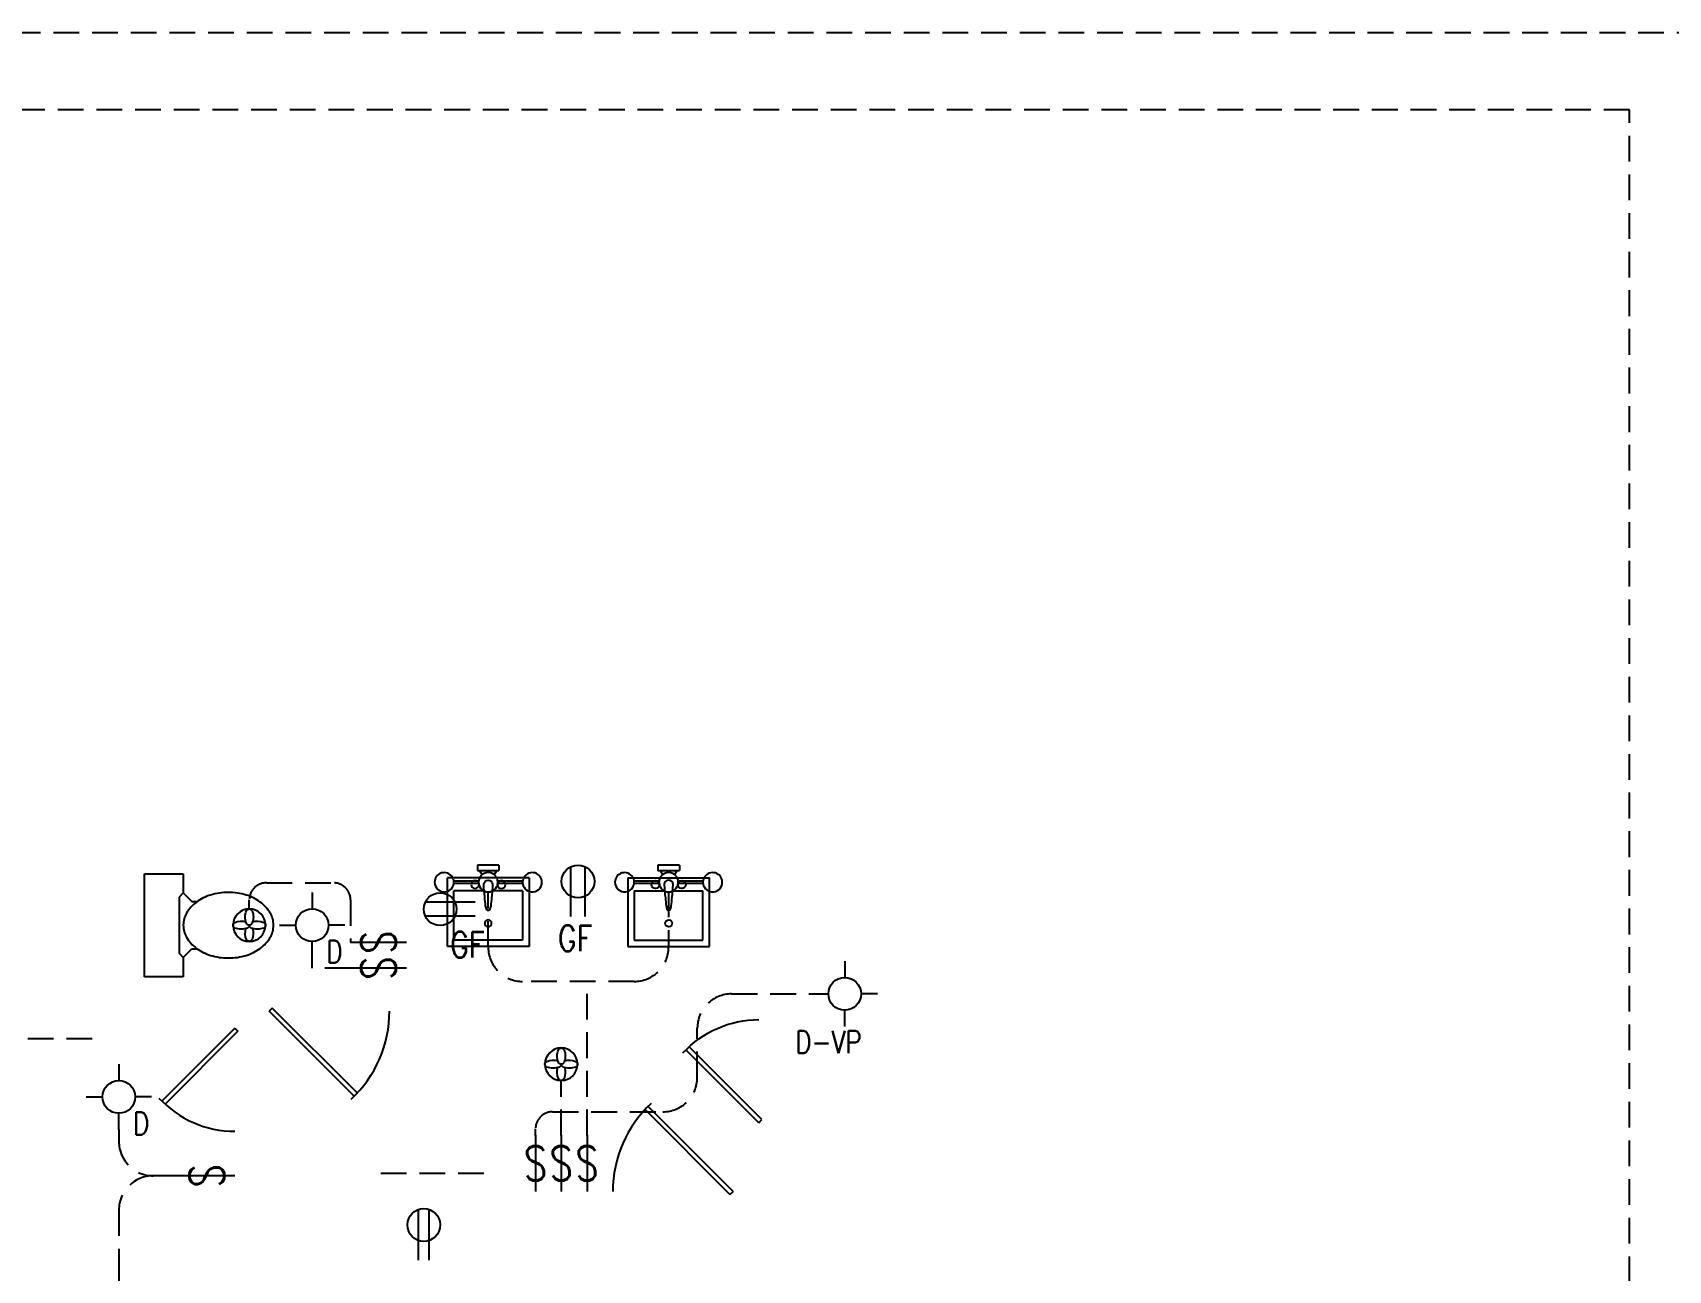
# Model space of a CAD drawing. Header units: inches. Extents: x 1062 to 6528, y -11616 to 5280.
# Drawn here: x 5644.2 to 6025, y -10848.2 to -10560 of the extents above; entities that cross this region are included whole.
import ezdxf
from ezdxf.enums import TextEntityAlignment as Align

# ---------------------------------------------------------------- set-up
doc = ezdxf.new("R2010")
doc.units = ezdxf.units.IN
doc.header["$LTSCALE"] = 24
doc.header["$MEASUREMENT"] = 0
doc.linetypes.add('DASH', pattern=[0.1236, 0.0618, -0.0618])
doc.linetypes.add('HIDDEN', pattern=[0.375, 0.25, -0.125])
doc.layers.get('Defpoints').update_dxf_attribs({"color": 3, "linetype": 'HIDDEN'})
for name, color, linetype in [('A-DOOR', 4, 'CONTINUOUS'), ('AN', 6, 'CONTINUOUS'), ('ELEC', 1, 'CONTINUOUS'), ('P-FIXT', 6, 'CONTINUOUS'), ('TB', 5, 'CONTINUOUS'), ('TEMP', 5, 'CONTINUOUS')]:
    doc.layers.add(name, color=color, linetype=linetype)
doc.layers.add('ssp_FADED', color=252, linetype='CONTINUOUS', lineweight=13, transparency=0.4)
doc.layers.get('AN').off()
doc.layers.get('TEMP').off()
doc.styles.add('ROMANT', font='times.ttf')
doc.styles.add('SIMPLEX', font='simplex.shx', dxfattribs={"width": 0.8})

# ---------------------------------------------------------------- blocks, each defined once
blk = doc.blocks.new('TB CAMDEN 11X17')
at = {"layer": 'Defpoints', "color": 5}
blk.add_lwpolyline([(-1632, 0), (0, 0), (0, 1056), (-1632, 1056)], close=True, dxfattribs=at)
at = {"layer": 'Defpoints', "color": 7, "linetype": 'HIDDEN'}
blk.add_lwpolyline([(-1614, 18), (-512, 18), (-512, 1038), (-1614, 1038)], close=True, dxfattribs=at)
at = {"layer": 'TB', "color": 6, "style": 'ROMANT'}
for tag, p in [('S.NAME.1', (-87, 440.43)), ('S.NAME.2', (-69, 440.43)), ('S.NAME.3', (-51, 440.43))]:
    blk.add_attdef(tag, text='', height=12, rotation=90, dxfattribs=at).set_placement(p, align=Align.MIDDLE_CENTER)
for tag, p in [('SCALE', (-72, 113.5)), ('S.NUMBER', (-72, 37.5))]:
    blk.add_attdef(tag, text='', height=8, dxfattribs=at).set_placement(p, align=Align.MIDDLE_CENTER)
blk = doc.blocks.new('*U228')
at = {"layer": 'ELEC', "color": 0}
for p, q in [((-3.95, 6.25), (-8.06, 6.25)), ((-8.06, 5.75), (-4.74, 5.75)), ((-4.74, 5.75), (-3.22, 5.75)), ((-3.9, 6.25), (-3.95, 6.25)), ((-2.92, 6.25), (-3.89, 6.25)), ((-3.18, 5.75), (-2.22, 5.75)), ((-2.2, 6.25), (-2.9, 6.25)), ((-1.41, 4.25), (-2, 3.29)), ((2, 3.29), (1.41, 4.25)), ((3.18, 6.25), (2.19, 6.25)), ((2.22, 5.75), (5.02, 5.75)), ((4.16, 6.25), (3.2, 6.25)), ((4.22, 6.25), (4.18, 6.25)), ((8.06, 6.25), (4.22, 6.25)), ((5.02, 5.75), (8.06, 5.75)), ((2.5, 3.29), (-2.5, 3.29)), ((-2.5, 3), (-2.5, 3.29)), ((-2.5, 2), (-2.5, 3)), ((-2.5, 2), (2.5, 2)), ((2.5, 3), (2.5, 3.29)), ((2.5, 2), (2.5, 3))]:
    blk.add_line(p, q, dxfattribs=at)
for centre, start, end in [((-10.25, 6), 83.5801, 180), ((-10.25, 6), 0, 83.5801), ((0, 6), 103.1959, 153.7486), ((0, 6), 77.1429, 102.8571), ((0, 6), 68.9404, 76.0096), ((0, 6), 27.073, 68.9404), ((10.25, 6), 96.4199, 180), ((10.25, 6), 0, 96.4199), ((-10.25, 6), 180, 326.9802), ((-10.25, 6), 326.9802, 329.6899), ((-10.25, 6), 330.6049, 339.9616), ((-10.25, 6), 340.9414, 0), ((0, 6), 154.2857, 180), ((0, 6), 180, 205.7143), ((0, 6), 205.7143, 213.0678), ((0, 6), 216.2022, 219.2619), ((0, 6), 219.2619, 320.7381), ((0, 6), 321.9104, 323.7978), ((0, 6), 323.7978, 334.2857), ((0, 6), 0.0064, 25.7143), ((0, 6), 334.2857, 359.9785), ((10.25, 6), 180, 199.0586), ((10.25, 6), 200.0384, 209.3951), ((10.25, 6), 210.3101, 213.0198), ((10.25, 6), 213.0198, 0)]:
    blk.add_arc(centre, 2.25, start, end, dxfattribs=at)
blk = doc.blocks.new('*U222')
at = {"layer": 'ELEC', "color": 0}
for p, q in [((0, 7.62), (0, 3.81)), ((-7.62, 0), (-3.81, 0)), ((7.62, 0), (3.81, 0)), ((0, -7.62), (0, -3.81))]:
    blk.add_line(p, q, dxfattribs=at)
blk.add_circle((0, 0), 3.81, dxfattribs=at)
at = {"layer": 'ELEC', "color": 0, "insert": (-11.51, -8.59), "char_height": 5.25, "width": 16.2525, "attachment_point": 1, "style": 'SIMPLEX'}
blk.add_mtext('D-VP', dxfattribs=at)
blk = doc.blocks.new('*U580')
at = {"layer": 'ELEC', "color": 0}
for p, q in [((0, 7.62), (0, 3.81)), ((-7.62, 0), (-3.81, 0)), ((7.62, 0), (3.81, 0)), ((0, -7.62), (0, -3.81))]:
    blk.add_line(p, q, dxfattribs=at)
blk.add_circle((0, 0), 3.81, dxfattribs=at)
at = {"layer": 'ELEC', "color": 0, "insert": (3.32, -3.55), "char_height": 5.25, "width": 2.8525, "attachment_point": 1, "style": 'SIMPLEX'}
blk.add_mtext('D', dxfattribs=at)
blk = doc.blocks.new('*U575')
at = {"layer": 'ELEC', "color": 0}
blk.add_circle((0, 0), 6, dxfattribs=at)
for centre, radius, start, end in [((-4.875, 0), 1.125, 112.619865, 247.380135), ((-3, -4.5), 6, 72.885567, 112.619865), ((4.5, 3), 6, 157.380135, 202.619865), ((0, 4.875), 1.125, 22.619865, 157.380135), ((0, 1.125), 1.125, 202.619865, 337.380135), ((-1.125, 0), 1.125, 292.619865, 0), ((1.125, 0), 1.125, 180, 247.380135), ((-4.5, 3), 6, 337.380135, 22.619865), ((3, -4.5), 6, 67.380135, 107.114433), ((4.875, 0), 1.125, 292.619865, 67.380135), ((-3, 4.5), 6, 247.380135, 292.619865), ((4.5, -3), 6, 162.885567, 202.619865), ((0, -4.875), 1.125, 202.619865, 337.380135), ((3, 4.5), 6, 247.380135, 292.619865), ((-4.5, -3), 6, 337.380135, 17.114433)]:
    blk.add_arc(centre, radius, start, end, dxfattribs=at)
blk = doc.blocks.new('*U691')
at = {"layer": 'ELEC', "color": 0}
for p, q in [((-1.63, 12), (-1.63, 0.37)), ((1.66, 12), (1.66, 0.37))]:
    blk.add_line(p, q, dxfattribs=at)
blk.add_circle((0.02, 3.82), 3.82, dxfattribs=at)
at = {"layer": 'ELEC', "color": 0, "insert": (0.68, 17.05), "char_height": 6, "width": 15.2712, "attachment_point": 5, "rotation": 180, "style": 'SIMPLEX'}
blk.add_mtext('GF', dxfattribs=at)
blk = doc.blocks.new('*U576')
at = {"layer": 'ELEC', "color": 0}
for p, q in [((-1.22, 12), (-1.22, 0.22)), ((1.31, 12), (1.31, 0.22))]:
    blk.add_line(p, q, dxfattribs=at)
blk.add_circle((0.04, 3.82), 3.82, dxfattribs=at)
blk = doc.blocks.new('*U755')
at = {"layer": 'ELEC', "color": 0}
for p, q in [((-1.63, 12), (-1.63, 0.37)), ((1.66, 12), (1.66, 0.37))]:
    blk.add_line(p, q, dxfattribs=at)
blk.add_circle((0.02, 3.82), 3.82, dxfattribs=at)
at = {"layer": 'ELEC', "color": 0, "insert": (8.3, 10.17), "char_height": 6, "width": 15.2712, "attachment_point": 5, "rotation": 90, "style": 'SIMPLEX'}
blk.add_mtext('GF', dxfattribs=at)
blk = doc.blocks.new('*U195')
at = {"layer": 'ELEC', "color": 0, "linetype": 'ByBlock', "lineweight": -2}
blk.add_line((-6.52, 0), (6.52, 0), dxfattribs=at)
at = {"layer": 'ELEC', "color": 0, "linetype": 'ByBlock', "lineweight": -2, "style": 'SIMPLEX', "width": 0.8, "flags": 8}
blk.add_attdef('S', text='', height=8, rotation=90, dxfattribs=at).set_placement((0, 0), align=Align.MIDDLE_CENTER)
blk = doc.blocks.new('*U193')
at = {"layer": 'ELEC', "color": 0, "linetype": 'ByBlock', "lineweight": -2}
blk.add_line((0, 6.52), (0, -6.52), dxfattribs=at)
at = {"layer": 'ELEC', "color": 0, "linetype": 'ByBlock', "lineweight": -2, "style": 'SIMPLEX', "width": 0.8, "flags": 8}
blk.add_attdef('S', text='', height=8, dxfattribs=at).set_placement((0, 0), align=Align.MIDDLE_CENTER)
blk = doc.blocks.new('2068ANGLE')
at = {"layer": 'A-DOOR', "color": 0}
for p, q in [((-0.71, -0.71), (-17.66, 16.25)), ((0, 0), (-16.97, 16.97)), ((0, 0), (-0.71, -0.71))]:
    blk.add_line(p, q, dxfattribs=at)
blk.add_arc((0, 0), 24, 132.612, 180, dxfattribs=at)
blk = doc.blocks.new('WC')
at = {"layer": 'P-FIXT', "color": 0}
for p, q in [((-12, -9), (-12, 0)), ((-12, 0), (12, 0)), ((12, 0), (12, -9)), ((-7.5, -9), (-12, -9)), ((-7.5, -9), (-6.5, -8)), ((-7.5, -9), (-5.5, -11)), ((6.5, -8), (-6.5, -8)), ((-5.5, -11), (-5.5, -12.21)), ((7.5, -9), (5.5, -11)), ((5.5, -11), (5.5, -12.21)), ((7.5, -9), (6.5, -8)), ((12, -9), (7.5, -9))]:
    blk.add_line(p, q, dxfattribs=at)
blk.add_lwpolyline([(0, -30, 0.130075), (2.79, -29.26, 0.10646), (5.4, -26.92, 0.084286), (7.03, -23.65, 0.073334), (7.64, -19.5, 0.073334), (7.03, -15.35, 0.084286), (5.4, -12.08, 0.10646), (2.79, -9.74, 0.130075), (0, -9, 0.130075), (-2.79, -9.74, 0.10646), (-5.4, -12.08, 0.084286), (-7.03, -15.35, 0.073334), (-7.64, -19.5, 0.073334), (-7.03, -23.65, 0.084286), (-5.4, -26.92, 0.10646), (-2.79, -29.26, 0.130075)], format="xyb", close=True, dxfattribs=at)
blk = doc.blocks.new('Bsink-Square')
at = {"layer": 'P-FIXT', "color": 0}
for p, q in [((-9.5, 16), (-9.5, 0)), ((-9.5, 16), (9.5, 16)), ((9.5, 0), (9.5, 16)), ((-8, 12.98), (-8, 1.5)), ((-8, 12.98), (-0.94, 12.98)), ((0.95, 12.98), (8, 12.98)), ((8, 1.5), (8, 12.98)), ((0.26, 8.52), (-0.21, 8.52)), ((-9.5, 0), (9.5, 0)), ((-8, 1.5), (8, 1.5))]:
    blk.add_line(p, q, dxfattribs=at)
for centre, radius in [((-3.06, 14.47), 0.938), ((3.06, 14.49), 0.938), ((0.02, 5.45), 0.811)]:
    blk.add_circle(centre, radius, dxfattribs=at)
for centre, radius, start, end in [((0, 14.48), 1.03, 0.2246, 180.2246), ((13.81, 14.89), 14.84, 181.6211, 182.4531), ((28.26, 15.51), 29.3, 182.4531, 185.2246), ((28.26, 15.51), 29.3, 185.2246, 187.996), ((54.65, 15.53), 55.56, 184.2232, 186.236), ((-54.65, 15.1), 55.56, 354.2132, 356.226), ((-28.26, 15.29), 29.3, 352.4531, 355.2246), ((-28.26, 15.29), 29.3, 355.2246, 357.996), ((-13.81, 14.79), 14.84, 357.996, 358.828), ((5.26, 10.72), 5.97, 191.8904, 200.9807), ((-0.22, 8.62), 0.103, 200.9807, 275.2246), ((0.27, 8.63), 0.103, 265.2246, 339.4685), ((-5.23, 10.68), 5.97, 339.4685, 348.5588)]:
    blk.add_arc(centre, radius, start, end, dxfattribs=at)
blk = doc.blocks.new('2468ANGLE')
at = {"layer": 'A-DOOR', "color": 0}
for p, q in [((-20.49, 19.08), (-0.71, -0.71)), ((-19.8, 19.8), (0, 0)), ((-0.71, -0.71), (0, 0))]:
    blk.add_line(p, q, dxfattribs=at)
blk.add_arc((0, 0), 28, 132.9533, 180, dxfattribs=at)
blk = doc.blocks.new('*U591')
at = {"layer": 'Defpoints', "color": 7}
blk.add_line((-11.66, 0), (12.34, 0), dxfattribs=at)
blk = doc.blocks.new('2ND FLR ELEC')
at = {"layer": 'ELEC', "linetype": 'HIDDEN'}
for p, q in [((246, -68.95), (246, -33.1)), ((240, -68.95), (240, -56.17)), ((137, -86.36), (137, -100.38))]:
    blk.add_line(p, q, dxfattribs=at)
at = {"layer": 'ELEC', "linetype": 'DASH', "ltscale": 25}
for p, q in [((137, -67.62), (137, -70.36)), ((150.95, -78.36), (145, -78.36))]:
    blk.add_line(p, q, dxfattribs=at)
at = {"layer": 'ELEC', "linetype": 'HIDDEN'}
for points in [[(167.36, -16.21), (167.36, -14.13, -0.414214), (171.36, -10.13), (186.95, -10.13, -0.414214), (190.95, -14.13), (190.95, -24)], [(234, -68.95), (234, -67.45, -0.414214), (238, -63.45), (263.68, -63.45, 0.414214), (271.68, -55.45), (271.68, -44, -0.414214), (279.68, -36), (298.38, -36)]]:
    blk.add_lwpolyline(points, format="xyb", dxfattribs=at)
at = {"layer": 'ELEC', "linetype": 'HIDDEN', "elevation": 0}
blk.add_lwpolyline([(265, -12.15), (265, -25.1, -0.414214), (257, -33.1), (231, -33.1, -0.414214), (223, -25.1), (223, -12.25)], format="xyb", dxfattribs=at)
at = {"layer": 'ELEC', "linetype": 'HIDDEN'}
blk.add_lwpolyline([(190.95, -30), (182, -30), (182, -27.62)], dxfattribs=at)
for centre, start, end in [((145, -70.36), 180, 270), ((145, -86.36), 90, 180)]:
    blk.add_arc(centre, 8, start, end, dxfattribs=at)
at = {"layer": 'AN'}
for p in [(118.44, -46.36), (209.62, -77.75)]:
    blk.add_blockref('*U591', p, dxfattribs=at)
at = {"layer": 'ELEC'}
for name, p, rotation in [('*U228', (223, -4), 180), ('*U691', (243.92, -6), 180), ('*U228', (265, -4), 180), ('*U755', (207.98, -16.25), 269.9999999999984), ('*U576', (208.04, -86), 180)]:
    blk.add_blockref(name, p, dxfattribs=dict(at, rotation=rotation))
for name, p in [('*U580', (182, -20)), ('*U222', (306, -36)), ('*U580', (137, -60)), ('*U580', (137, -108))]:
    blk.add_blockref(name, p, dxfattribs=at)
at = {"layer": 'ELEC', "xscale": -0.6314878112794322, "yscale": 0.6314878112794322, "zscale": 0.6314878112794322}
for p in [(167.36, -20), (240, -52.38)]:
    blk.add_blockref('*U575', p, dxfattribs=at)
at = {"layer": 'ELEC'}
ref = blk.add_blockref('*U195', (197.46, -24), dxfattribs=dict(at, xscale=-1.003425543774801, yscale=1.003425543774801, zscale=1.003425543774801))
ref.add_attrib('S', 'S', dxfattribs={"color": 0, "linetype": 'ByBlock', "lineweight": -2, "height": 8.03, "rotation": 90, "style": 'SIMPLEX', "width": 0.8}).set_placement((197.46, -24), align=Align.MIDDLE_CENTER)
ref = blk.add_blockref('*U195', (197.46, -30), dxfattribs=dict(at, xscale=-1.003425543774801, yscale=1.003425543774801, zscale=1.003425543774801))
ref.add_attrib('S', 'S', dxfattribs={"color": 0, "linetype": 'ByBlock', "lineweight": -2, "height": 8.03, "rotation": 90, "style": 'SIMPLEX', "width": 0.8}).set_placement((197.46, -30), align=Align.MIDDLE_CENTER)
ref = blk.add_blockref('*U193', (234, -75.46), dxfattribs=dict(at, xscale=-1.003425543774801, yscale=1.003425543774801, zscale=1.003425543774801))
ref.add_attrib('S', 'S', dxfattribs={"color": 0, "linetype": 'ByBlock', "lineweight": -2, "height": 8.03, "style": 'SIMPLEX', "width": 0.8}).set_placement((234, -75.46), align=Align.MIDDLE_CENTER)
ref = blk.add_blockref('*U193', (240, -75.46), dxfattribs=dict(at, xscale=-1.003425543774801, yscale=1.003425543774801, zscale=1.003425543774801))
ref.add_attrib('S', 'S', dxfattribs={"color": 0, "linetype": 'ByBlock', "lineweight": -2, "height": 8.03, "style": 'SIMPLEX', "width": 0.8}).set_placement((240, -75.46), align=Align.MIDDLE_CENTER)
ref = blk.add_blockref('*U193', (246, -75.46), dxfattribs=dict(at, xscale=-1.003425543774801, yscale=1.003425543774801, zscale=1.003425543774801))
ref.add_attrib('S', 'S', dxfattribs={"color": 0, "linetype": 'ByBlock', "lineweight": -2, "height": 8.03, "style": 'SIMPLEX', "width": 0.8}).set_placement((246, -75.46), align=Align.MIDDLE_CENTER)
ref = blk.add_blockref('*U195', (157.46, -78.36), dxfattribs=dict(at, xscale=-1.003425543774801, yscale=1.003425543774801, zscale=1.003425543774801))
ref.add_attrib('S', 'S', dxfattribs={"color": 0, "linetype": 'ByBlock', "lineweight": -2, "height": 8.03, "rotation": 90, "style": 'SIMPLEX', "width": 0.8}).set_placement((157.46, -78.36), align=Align.MIDDLE_CENTER)
at = {"layer": 'TEMP'}
for name, p, rotation in [('WC', (143, -20), 90.00000000000001), ('2468ANGLE', (172, -40), 180), ('2068ANGLE', (164, -44), 90.00000000000001)]:
    blk.add_blockref(name, p, dxfattribs=dict(at, rotation=rotation))
at = {"layer": 'TEMP', "xscale": -1}
blk.add_blockref('Bsink-Square', (223, -25), dxfattribs=at)
at = {"layer": 'TEMP'}
for name, p in [('Bsink-Square', (265, -25)), ('2468ANGLE', (280, -82))]:
    blk.add_blockref(name, p, dxfattribs=at)
at = {"layer": 'TEMP', "xscale": -1, "rotation": 90}
blk.add_blockref('2068ANGLE', (286, -66), dxfattribs=at)

msp = doc.modelspace()

# ---------------------------------------------------------------- block references
at = {"layer": 'ssp_FADED'}
msp.add_blockref('2ND FLR ELEC', (5527.23139, -10747.86878), dxfattribs=at)
at = {"layer": 'TB'}
msp.add_blockref('TB CAMDEN 11X17', (6528, -11616), dxfattribs=at)

doc.saveas('drawing.dxf')
